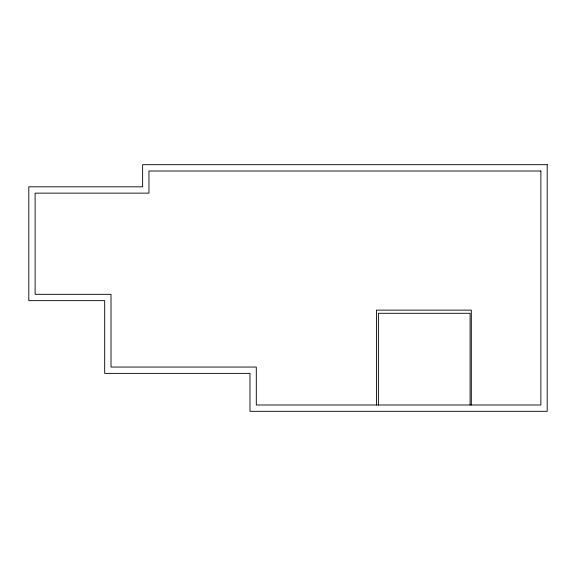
<?xml version="1.0" encoding="UTF-8"?>
<svg xmlns="http://www.w3.org/2000/svg" width="576" height="576" viewBox="0 0 576 576"><rect width="100%" height="100%" fill="white"/><g stroke="black" fill="none" stroke-linecap="round" stroke-linejoin="round"><path stroke-width="0.86" d="M471.312 404.993L471.312 310.133L376.452 310.133L376.452 404.993M470.095 404.993L470.095 313.294L378.396 313.294L378.396 404.993M547.2 164.686L142.632 164.686L142.632 186.818L28.8 186.818L28.8 300.65L104.688 300.65L104.688 373.37L249.977 373.37L249.977 411.314L547.2 411.314L547.2 164.686M540.878 171.007L148.954 171.007L148.954 193.14L35.122 193.14L35.122 294.322L111.01 294.322L111.01 367.049L256.298 367.049L256.298 404.993L540.878 404.993L540.878 171.007"/></g></svg>
